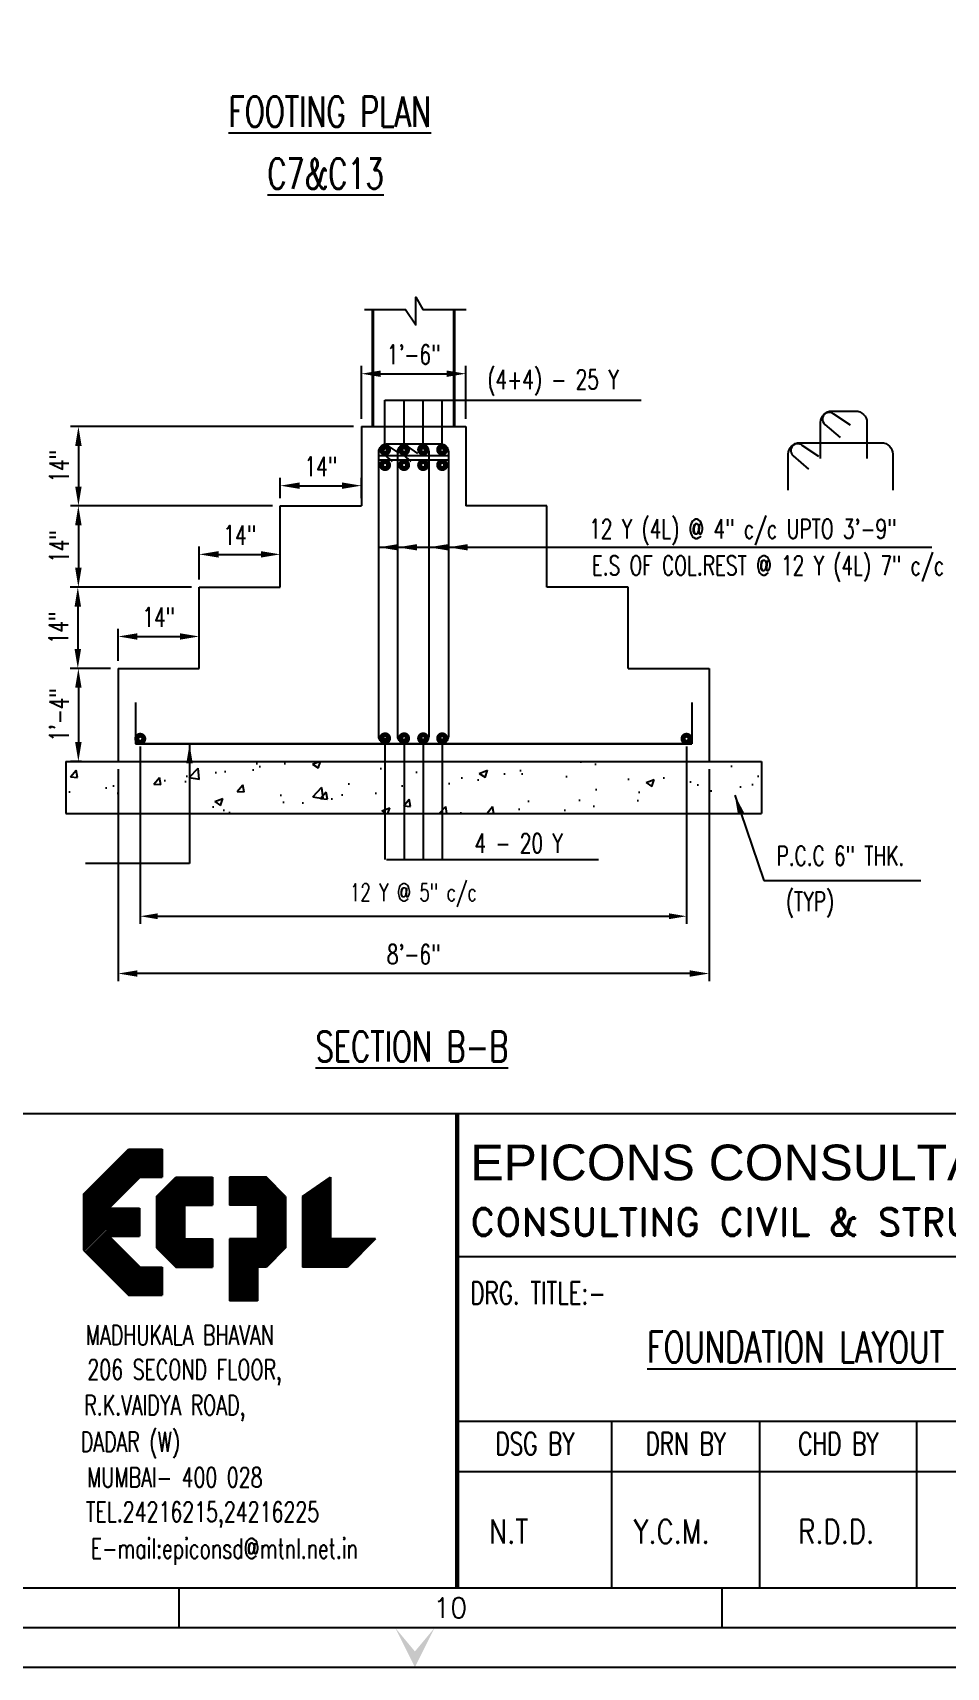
# Model space of a CAD drawing. Header units: inches. Extents: x 61991 to 161106, y 29687 to 64402.
# Drawn here: x 83510 to 83982, y 37527 to 38372 of the extents above; entities that cross this region are included whole.
import ezdxf
from ezdxf.enums import TextEntityAlignment as Align

# ---------------------------------------------------------------- set-up
doc = ezdxf.new("R2010")
doc.units = ezdxf.units.IN
doc.header["$MEASUREMENT"] = 0
doc.header["$PDMODE"] = 2
for name, color, linetype in [('5CONCYAN', 4, 'Continuous'), ('DIM1', 5, 'Continuous'), ('FOOTING', 4, 'Continuous'), ('P.C.C', 8, 'Continuous'), ('PNA', 8, 'Continuous'), ('S-BASEMENT SECTION', 4, 'Continuous'), ('ST', 6, 'Continuous'), ('STIRRUP', 2, 'Continuous'), ('text', 4, 'Continuous'), ('TEXT (SHEET)', 4, 'Continuous'), ('TITAL', 1, 'Continuous'), ('txt', 4, 'Continuous')]:
    doc.layers.add(name, color=color, linetype=linetype)
doc.layers.add('CLO.', color=1, linetype='Continuous', lineweight=40)
doc.styles.add('ROMAND', font='ROMAND.shx', dxfattribs={"width": 0.8, "height": 225})
doc.styles.add('ROMANS', font='R.SHX', dxfattribs={"width": 0.7})
doc.styles.add('ROMANT', font='ARIAL.TTF')
doc.dimstyles.new('3 INCH', dxfattribs={"dimscale": 0, "dimtxt": 10, "dimasz": 10, "dimexe": 4, "dimexo": 4, "dimgap": 4, "dimtad": 1, "dimdec": 0, "dimlfac": 0.33, "dimzin": 0, "dimdsep": 46, "dimlunit": 4, "dimtxsty": 'ROMANS', "dimcen": 0, "dimclrd": 5, "dimclre": 5, "dimclrt": 4, "dimadec": 0, "dimazin": 0, "dimtfac": 1, "dimtdec": 0, "dimtix": 1, "dimtmove": 2, "dimatfit": 3, "dimfxl": 0, "dimfrac": 1, "dimtzin": 0, "dimarcsym": 0})
doc.dimstyles.new('DIM48(2)', dxfattribs={"dimscale": 0, "dimtxt": 9, "dimasz": 9, "dimexe": 4, "dimexo": 4, "dimgap": 4, "dimtad": 1, "dimdec": 0, "dimlfac": 0.5, "dimzin": 1, "dimdsep": 46, "dimlunit": 4, "dimtxsty": 'ROMANS', "dimcen": 0, "dimclrd": 5, "dimclre": 5, "dimclrt": 4, "dimadec": 0, "dimazin": 0, "dimtfac": 1, "dimtdec": 0, "dimtix": 1, "dimtmove": 2, "dimatfit": 3, "dimfxl": 0, "dimfrac": 1, "dimtzin": 0, "dimarcsym": 0})

# ---------------------------------------------------------------- blocks, each defined once
blk = doc.blocks.new('FOLDER')
at = {"layer": 'PNA'}
for points in [[(-1250, 2500), (0, 0), (0, 1000)], [(1250, 2500), (0, 0), (0, 1000)]]:
    blk.add_solid(points, dxfattribs=at)
blk = doc.blocks.new('*X3')
at = {"color": 0}
for p, q in [((97993, 4849), (98484, 5340)), ((97993, 4867), (98466, 5340)), ((97993, 4885), (98448, 5340)), ((97993, 4902), (98431, 5340)), ((97993, 4920), (98413, 5340)), ((97993, 4938), (98395, 5340)), ((97993, 4955), (98378, 5340)), ((97993, 4973), (98360, 5340)), ((97993, 4991), (98342, 5340)), ((97993, 5008), (98325, 5340)), ((97993, 5026), (98307, 5340)), ((97993, 5044), (98289, 5340)), ((97993, 5061), (98272, 5340)), ((97993, 5079), (98254, 5340)), ((97993, 5097), (98236, 5340)), ((97993, 5114), (98219, 5340)), ((97993, 5132), (98201, 5340)), ((97993, 5150), (98183, 5340)), ((97993, 5167), (98166, 5340)), ((98251, 5090), (98493, 5332)), ((98269, 5090), (98493, 5314)), ((98287, 5090), (98493, 5296)), ((98305, 5090), (98493, 5279)), ((98322, 5090), (98493, 5261)), ((98340, 5090), (98493, 5243)), ((98643, 5093), (98890, 5340)), ((98643, 5110), (98873, 5340)), ((98643, 5128), (98855, 5340)), ((98643, 5146), (98837, 5340)), ((98643, 5163), (98820, 5340)), ((98643, 5181), (98802, 5340)), ((98643, 5199), (98784, 5340)), ((98643, 5216), (98767, 5340)), ((98643, 5234), (98749, 5340)), ((98643, 5252), (98731, 5340)), ((98643, 5269), (98714, 5340)), ((98643, 5287), (98696, 5340)), ((98643, 5305), (98678, 5340)), ((98643, 5322), (98661, 5340)), ((98658, 5090), (98908, 5340)), ((98676, 5090), (98926, 5340)), ((98693, 5090), (98943, 5340)), ((98711, 5090), (98961, 5340)), ((98729, 5090), (98976, 5337)), ((98746, 5090), (98984, 5328)), ((98764, 5090), (98993, 5319)), ((98782, 5090), (99002, 5310)), ((98799, 5090), (99011, 5302)), ((98817, 5090), (99020, 5293)), ((98835, 5090), (99029, 5284)), ((98853, 5090), (99037, 5275)), ((98870, 5090), (99046, 5266)), ((98888, 5090), (99055, 5257)), ((98893, 5077), (99064, 5249)), ((98893, 5060), (99073, 5240)), ((99293, 5089), (99543, 5339)), ((99293, 5071), (99543, 5321)), ((99293, 5106), (99492, 5306)), ((99293, 5053), (99543, 5303)), ((99293, 5036), (99543, 5286)), ((99293, 5124), (99437, 5268)), ((99293, 5018), (99543, 5268)), ((99293, 5000), (99543, 5250)), ((98358, 5090), (98493, 5225)), ((98375, 5090), (98493, 5208)), ((98393, 5090), (98493, 5190)), ((98411, 5090), (98493, 5172)), ((98428, 5090), (98493, 5155)), ((98446, 5090), (98493, 5137)), ((98464, 5090), (98493, 5119)), ((98481, 5090), (98493, 5102)), ((98893, 5042), (99082, 5231)), ((98893, 5024), (99090, 5222)), ((98893, 5007), (99099, 5213)), ((98893, 4989), (99108, 5204)), ((98893, 4971), (99117, 5196)), ((98893, 4954), (99126, 5187)), ((98893, 4936), (99135, 5178)), ((98893, 4918), (99143, 5168)), ((98893, 4901), (99143, 5151)), ((98893, 4883), (99143, 5133)), ((98893, 4865), (99143, 5115)), ((98893, 4848), (99143, 5098)), ((99293, 4982), (99543, 5232)), ((99293, 5142), (99381, 5230)), ((99293, 4965), (99543, 5215)), ((99293, 4947), (99543, 5197)), ((99293, 5159), (99326, 5192)), ((99293, 4929), (99543, 5179)), ((99293, 4912), (99543, 5162)), ((99293, 4894), (99543, 5144)), ((99293, 4876), (99543, 5126)), ((99293, 4859), (99543, 5109)), ((97993, 4832), (98243, 5082)), ((97993, 4814), (98243, 5064)), ((97993, 4796), (98243, 5046)), ((97993, 4779), (98243, 5029)), ((97993, 4761), (98243, 5011)), ((97993, 4743), (98243, 4993)), ((97993, 4725), (98243, 4975)), ((97994, 4709), (98243, 4958)), ((98643, 4527), (99143, 5027)), ((98643, 4509), (99143, 5009)), ((98643, 4492), (99143, 4992)), ((98643, 4474), (99143, 4974)), ((98643, 4456), (99143, 4956)), ((98893, 4830), (99143, 5080)), ((98893, 4812), (99143, 5062)), ((98893, 4795), (99143, 5045)), ((99293, 4841), (99543, 5091)), ((99293, 4823), (99543, 5073)), ((99293, 4806), (99543, 5056)), ((99293, 4788), (99543, 5038)), ((99293, 4770), (99543, 5020)), ((99293, 4753), (99543, 5003)), ((99293, 4735), (99543, 4985)), ((99293, 4717), (99543, 4967)), ((99293, 4700), (99543, 4950)), ((98003, 4700), (98243, 4940)), ((98012, 4692), (98243, 4922)), ((98021, 4683), (98243, 4905)), ((98030, 4674), (98243, 4887)), ((98038, 4665), (98243, 4869)), ((98047, 4656), (98243, 4852)), ((98056, 4647), (98243, 4834)), ((98065, 4639), (98243, 4816)), ((98643, 4439), (99143, 4939)), ((98643, 4421), (99143, 4921)), ((98643, 4403), (99143, 4903)), ((98643, 4386), (99143, 4886)), ((98643, 4368), (99143, 4868)), ((98643, 4350), (99143, 4850)), ((98643, 4332), (99143, 4832)), ((98643, 4315), (99143, 4815)), ((99293, 4682), (99543, 4932)), ((99293, 4664), (99543, 4914)), ((99293, 4647), (99543, 4897)), ((99293, 4629), (99543, 4879)), ((99293, 4611), (99543, 4861)), ((99293, 4594), (99543, 4844)), ((99293, 4576), (99543, 4826)), ((99293, 4558), (99543, 4808)), ((98074, 4630), (98243, 4799)), ((98083, 4621), (98252, 4790)), ((98092, 4612), (98270, 4790)), ((98100, 4603), (98287, 4790)), ((98109, 4594), (98305, 4790)), ((98118, 4585), (98323, 4790)), ((98127, 4577), (98340, 4790)), ((98136, 4568), (98358, 4790)), ((98145, 4559), (98376, 4790)), ((98153, 4550), (98393, 4790)), ((98162, 4541), (98411, 4790)), ((98179, 4540), (98429, 4790)), ((98196, 4540), (98446, 4790)), ((98214, 4540), (98464, 4790)), ((98232, 4540), (98482, 4790)), ((98249, 4540), (98493, 4784)), ((98267, 4540), (98493, 4766)), ((98285, 4540), (98493, 4748)), ((98303, 4540), (98493, 4730)), ((98320, 4540), (98493, 4713)), ((98338, 4540), (98493, 4695)), ((98356, 4540), (98493, 4677)), ((98373, 4540), (98493, 4660)), ((98643, 4297), (99143, 4797)), ((98643, 4545), (98888, 4790)), ((98643, 4562), (98871, 4790)), ((98643, 4580), (98853, 4790)), ((98643, 4598), (98835, 4790)), ((98643, 4615), (98818, 4790)), ((98643, 4633), (98800, 4790)), ((98643, 4651), (98782, 4790)), ((98643, 4668), (98765, 4790)), ((98643, 4686), (98747, 4790)), ((98643, 4704), (98729, 4790)), ((98643, 4721), (98712, 4790)), ((98643, 4739), (98694, 4790)), ((98643, 4757), (98676, 4790)), ((98643, 4774), (98659, 4790)), ((98904, 4540), (99143, 4779)), ((98921, 4540), (99143, 4762)), ((98939, 4540), (99143, 4744)), ((98957, 4540), (99143, 4726)), ((99292, 4540), (99542, 4790)), ((99310, 4540), (99560, 4790)), ((99328, 4540), (99578, 4790)), ((99345, 4540), (99595, 4790)), ((99363, 4540), (99613, 4790)), ((99381, 4540), (99631, 4790)), ((99399, 4540), (99649, 4790)), ((99416, 4540), (99666, 4790)), ((99434, 4540), (99684, 4790)), ((99452, 4540), (99702, 4790)), ((99469, 4540), (99719, 4790)), ((99487, 4540), (99737, 4790)), ((99505, 4540), (99755, 4790)), ((99522, 4540), (99772, 4790)), ((99540, 4540), (99790, 4790)), ((99558, 4540), (99808, 4790)), ((99575, 4540), (99825, 4790)), ((99593, 4540), (99843, 4790)), ((99611, 4540), (99861, 4790)), ((99628, 4540), (99878, 4790)), ((99646, 4540), (99896, 4790)), ((99664, 4540), (99914, 4790)), ((99681, 4540), (99931, 4790)), ((98391, 4540), (98493, 4642)), ((98409, 4540), (98493, 4624)), ((98426, 4540), (98493, 4607)), ((98444, 4540), (98493, 4589)), ((98462, 4540), (98493, 4571)), ((98479, 4540), (98493, 4554)), ((98643, 4279), (98893, 4529)), ((98643, 4262), (98893, 4512)), ((98643, 4244), (98893, 4494)), ((98657, 4240), (98893, 4476)), ((98674, 4240), (98893, 4459)), ((98692, 4240), (98893, 4441)), ((98710, 4240), (98893, 4423)), ((98727, 4240), (98893, 4406)), ((98745, 4240), (98893, 4388)), ((98763, 4240), (98893, 4370)), ((98780, 4240), (98893, 4353)), ((98798, 4240), (98893, 4335)), ((98816, 4240), (98893, 4317)), ((98833, 4240), (98893, 4300)), ((98851, 4240), (98893, 4282)), ((98869, 4240), (98893, 4264)), ((98886, 4240), (98893, 4247))]:
    blk.add_line(p, q, dxfattribs=at)
blk = doc.blocks.new('*X2')
at = {"color": 0}
for p, q in [((97343, 4906), (98027, 5590)), ((97343, 4924), (98009, 5590)), ((97343, 4942), (97991, 5590)), ((97343, 4959), (97974, 5590)), ((97343, 4977), (97956, 5590)), ((97343, 4995), (97938, 5590)), ((97343, 5012), (97921, 5590)), ((97343, 5030), (97903, 5590)), ((97343, 5048), (97885, 5590)), ((97343, 5065), (97868, 5590)), ((97343, 5083), (97850, 5590)), ((97343, 5101), (97832, 5590)), ((97343, 5118), (97815, 5590)), ((97343, 5136), (97797, 5590)), ((97343, 5154), (97779, 5590)), ((97343, 5171), (97762, 5590)), ((97343, 5189), (97744, 5590)), ((97343, 4889), (98043, 5589)), ((97343, 4871), (98043, 5571)), ((97343, 4853), (98043, 5553)), ((97847, 5340), (98043, 5536)), ((97865, 5340), (98043, 5518)), ((97883, 5340), (98043, 5500)), ((97900, 5340), (98043, 5483)), ((97918, 5340), (98043, 5465)), ((97936, 5340), (98043, 5447)), ((97953, 5340), (98043, 5430)), ((97971, 5340), (98043, 5412)), ((97989, 5340), (98043, 5394)), ((98007, 5340), (98043, 5377)), ((98024, 5340), (98043, 5359)), ((98042, 5340), (98043, 5341)), ((97343, 4694), (97714, 5065)), ((97343, 4712), (97696, 5065)), ((97343, 4730), (97678, 5065)), ((97343, 4747), (97661, 5065)), ((97343, 4765), (97643, 5065)), ((97343, 4783), (97625, 5065)), ((97343, 4800), (97608, 5065)), ((97343, 4818), (97590, 5065)), ((97343, 4836), (97572, 5065)), ((97350, 4683), (97732, 5065)), ((97359, 4674), (97749, 5065)), ((97367, 4666), (97767, 5065)), ((97376, 4657), (97785, 5065)), ((97385, 4648), (97802, 5065)), ((97394, 4639), (97820, 5065)), ((97588, 4815), (97838, 5065)), ((97605, 4815), (97843, 5053)), ((97623, 4815), (97843, 5035)), ((97641, 4815), (97843, 5017)), ((97658, 4815), (97843, 5000)), ((97676, 4815), (97843, 4982)), ((97694, 4815), (97843, 4964)), ((97403, 4630), (97579, 4807)), ((97711, 4815), (97843, 4947)), ((97729, 4815), (97843, 4929)), ((97747, 4815), (97843, 4911)), ((97764, 4815), (97843, 4894)), ((97782, 4815), (97843, 4876)), ((97800, 4815), (97843, 4858)), ((97817, 4815), (97843, 4841)), ((97835, 4815), (97843, 4823)), ((97412, 4621), (97588, 4798)), ((97420, 4613), (97597, 4789)), ((97429, 4604), (97606, 4781)), ((97438, 4595), (97615, 4772)), ((97447, 4586), (97624, 4763)), ((97456, 4577), (97633, 4754)), ((97465, 4568), (97641, 4745)), ((97473, 4560), (97650, 4736)), ((97482, 4551), (97659, 4728)), ((97491, 4542), (97668, 4719)), ((97500, 4533), (97677, 4710)), ((97509, 4524), (97686, 4701)), ((97518, 4515), (97694, 4692)), ((97526, 4507), (97703, 4683)), ((97535, 4498), (97712, 4674)), ((97544, 4489), (97721, 4666)), ((97553, 4480), (97730, 4657)), ((97562, 4471), (97739, 4648)), ((97571, 4462), (97747, 4639)), ((97579, 4454), (97756, 4630)), ((97588, 4445), (97765, 4621)), ((97597, 4436), (97774, 4613)), ((97606, 4427), (97783, 4604)), ((97615, 4418), (97792, 4595)), ((97624, 4409), (97800, 4586)), ((97633, 4400), (97809, 4577)), ((97641, 4392), (97818, 4568)), ((97650, 4383), (97827, 4560)), ((97659, 4374), (97836, 4551)), ((97668, 4365), (97845, 4542)), ((97677, 4356), (97861, 4540)), ((97686, 4347), (97878, 4540)), ((97694, 4339), (97896, 4540)), ((97703, 4330), (97914, 4540)), ((97712, 4321), (97931, 4540)), ((97721, 4312), (97949, 4540)), ((97730, 4303), (97967, 4540)), ((97739, 4294), (97984, 4540)), ((97752, 4290), (98002, 4540)), ((97770, 4290), (98020, 4540)), ((97787, 4290), (98037, 4540)), ((97805, 4290), (98043, 4528)), ((97823, 4290), (98043, 4510)), ((97840, 4290), (98043, 4493)), ((97858, 4290), (98043, 4475)), ((97876, 4290), (98043, 4457)), ((97893, 4290), (98043, 4440)), ((97911, 4290), (98043, 4422)), ((97929, 4290), (98043, 4404)), ((97946, 4290), (98043, 4387)), ((97964, 4290), (98043, 4369)), ((97982, 4290), (98043, 4351)), ((97999, 4290), (98043, 4334)), ((98017, 4290), (98043, 4316)), ((98035, 4290), (98043, 4298))]:
    blk.add_line(p, q, dxfattribs=at)
blk = doc.blocks.new('A$C7F8D7C2E')
at = {"layer": '5CONCYAN'}
for p, q in [((0, 13.45), (5.66, 19.11)), ((5.66, 19.11), (9.91, 19.11)), ((9.91, 19.11), (9.91, 15.57)), ((3.24, 11.68), (7.13, 15.57)), ((7.13, 15.57), (9.91, 15.57)), ((9.2, 13.16), (11.62, 15.57)), ((11.62, 15.57), (16.28, 15.57)), ((16.28, 15.57), (16.28, 12.03)), ((23.07, 15.57), (18.41, 15.57)), ((18.41, 15.57), (18.41, 12.03)), ((25.48, 13.16), (23.07, 15.57)), ((27.61, 13.16), (31.15, 15.57)), ((31.15, 15.57), (31.15, 7.79)), ((0, 13.45), (0, 6.37)), ((9.2, 13.16), (9.2, 6.66)), ((25.48, 13.16), (25.48, 6.66)), ((27.61, 13.16), (27.61, 4.25)), ((3.24, 11.68), (7.08, 11.68)), ((7.08, 11.68), (7.08, 8.14)), ((12.74, 12.03), (16.28, 12.03)), ((12.74, 12.03), (12.74, 7.79)), ((21.95, 12.03), (18.41, 12.03)), ((21.95, 12.03), (21.95, 7.79)), ((0, 6.37), (5.66, 0.71)), ((3.24, 8.14), (7.08, 8.14)), ((3.24, 8.14), (7.13, 4.25)), ((9.2, 6.66), (11.62, 4.25)), ((12.74, 7.79), (16.28, 7.79)), ((16.28, 7.79), (16.28, 4.25)), ((21.95, 7.79), (18.41, 7.79)), ((18.41, 7.79), (18.41, 0)), ((25.48, 6.66), (23.07, 4.25)), ((36.81, 7.79), (31.15, 7.79)), ((36.81, 7.79), (33.27, 4.25)), ((7.13, 4.25), (9.91, 4.25)), ((9.91, 4.25), (9.91, 0.71)), ((11.62, 4.25), (16.28, 4.25)), ((21.95, 4.25), (21.95, 0)), ((23.07, 4.25), (21.95, 4.25)), ((33.27, 4.25), (27.61, 4.25)), ((5.66, 0.71), (9.91, 0.71)), ((21.95, 0), (18.41, 0))]:
    blk.add_line(p, q, dxfattribs=at)
at = {"layer": 'text', "xscale": 0.01415824915824916, "yscale": 0.01415824915824916, "zscale": 0.01415824915824916}
for name in ['*X2', '*X3']:
    blk.add_blockref(name, (-1378.2, -60.03), dxfattribs=at)
blk = doc.blocks.new('PRA_A1')
at = {"color": 1}
for p, q in [((831, 69.75), (20, 69.75)), ((660.97, 51.75), (831, 51.75)), ((660.97, 31), (831, 31)), ((660.97, 24.67), (738.54, 24.67))]:
    blk.add_line(p, q, dxfattribs=at)
at = {"color": 5, "linetype": 'ByBlock', "lineweight": -2}
for p, q in [((680.31, 10), (680.31, 31)), ((698.98, 10), (698.98, 31)), ((718.76, 10), (718.76, 31))]:
    blk.add_line(p, q, dxfattribs=at)
at = {"flags": 128}
blk.add_lwpolyline([(0, 0), (841, 0), (841, 594), (0, 594)], close=True, dxfattribs=at)
at = {"color": 1, "const_width": 0.566}
blk.add_lwpolyline([(660.83, 10), (660.83, 69.75)], dxfattribs=at)
at = {"layer": 'PNA'}
for p, q in [((625.75, 10), (625.75, 5)), ((694.17, 10), (694.17, 5))]:
    blk.add_line(p, q, dxfattribs=at)
at = {"layer": 'PNA', "color": 1}
for points in [[(10, 5), (836, 5), (836, 589), (10, 589)], [(20, 10), (831, 10), (831, 584), (20, 584)]]:
    blk.add_lwpolyline(points, close=True, dxfattribs=at)
blk.add_blockref('A$C7F8D7C2E', (613.73, 46.19))
at = {"layer": 'PNA', "xscale": 0.002, "yscale": 0.002, "zscale": 0.002}
blk.add_blockref('FOLDER', (655.5, 0), dxfattribs=at)
at = {"layer": 'PNA', "color": 1, "style": 'ROMANT'}
blk.add_text('EPICONS CONSULTANTS PVT. LTD.', height=4.5, dxfattribs=at).set_placement((662.49, 63.62), align=Align.MIDDLE_LEFT)
at = {"layer": 'PNA', "style": 'ROMANS'}
blk.add_text('10', height=2.5, dxfattribs=at).set_placement((659.95, 7.5), align=Align.MIDDLE)
at = {"layer": 'text', "color": 4, "style": 'ROMAND'}
blk.add_text('CONSULTING CIVIL & STRUCTURAL ENGINEERS', height=3.5, dxfattribs=at).set_placement((662.49, 56.12), align=Align.MIDDLE_LEFT)
at = {"layer": 'text', "color": 4, "style": 'ROMANS', "width": 0.7}
blk.add_text('DRG. TITLE:-', height=2.8316, dxfattribs=at).set_placement((662.49, 47.16), align=Align.MIDDLE_LEFT)
for s, p in [('MADHUKALA BHAVAN', (625.86, 41.87)), ('206 SECOND FLOOR,', (626.48, 37.15)), ('R.K.VAIDYA ROAD,', (623.98, 32.66)), ('DADAR (W)', (619.65, 28.24)), ('MUMBAI- 400 028', (625.23, 23.94)), ('TEL.24216215,24216225', (628.73, 19.22)), ('E-mail:epiconsd@mtnl.net.in ', (632.07, 14.62))]:
    blk.add_text(s, height=2.5, dxfattribs=at).set_placement(p, align=Align.MIDDLE)
for s, p in [('DSG BY', (670.64, 28.19)), ('DRN BY', (689.64, 28.19)), ('CHD BY', (708.87, 28.19))]:
    blk.add_text(s, height=2.832, dxfattribs=at).set_placement(p, align=Align.MIDDLE_CENTER)
blk = doc.blocks.new('*D380')
at = {"layer": 'Defpoints', "color": 0}
for p in [(83565.78, 38007.16), (83848.04, 38007.16), (83848.04, 37915.46)]:
    blk.add_point(p, dxfattribs=at)
at = {"layer": 'DIM1', "color": 5, "lineweight": -2}
for p, q in [((83565.78, 38003.16), (83565.78, 37911.46)), ((83848.04, 38003.16), (83848.04, 37911.46)), ((83574.78, 37915.46), (83839.04, 37915.46))]:
    blk.add_line(p, q, dxfattribs=at)
at = {"layer": 'DIM1', "color": 5}
for points in [[(83574.78, 37916.96), (83574.78, 37913.96), (83565.78, 37915.46)], [(83839.04, 37916.96), (83839.04, 37913.96), (83848.04, 37915.46)]]:
    blk.add_solid(points, dxfattribs=at)
at = {"layer": 'DIM1', "color": 4, "insert": (83706.91, 37926.32), "char_height": 9, "attachment_point": 5, "style": 'ROMANS'}
blk.add_mtext('12 Y @ 5" c/c ', dxfattribs=at)
blk = doc.blocks.new('*D381')
at = {"layer": 'Defpoints', "color": 0}
for p in [(83554.33, 38043.49), (83533.8, 37995.47), (83539.49, 37995.47)]:
    blk.add_point(p, dxfattribs=at)
at = {"layer": 'DIM1', "color": 5, "lineweight": -2}
for p, q in [((83550.33, 38043.49), (83529.8, 38043.49)), ((83533.8, 38033.49), (83533.8, 38005.47)), ((83535.49, 37995.47), (83529.8, 37995.47))]:
    blk.add_line(p, q, dxfattribs=at)
at = {"layer": 'DIM1', "color": 5}
for points in [[(83532.13, 38033.49), (83535.46, 38033.49), (83533.8, 38043.49)], [(83532.13, 38005.47), (83535.46, 38005.47), (83533.8, 37995.47)]]:
    blk.add_solid(points, dxfattribs=at)
at = {"layer": 'DIM1', "color": 4, "insert": (83523.84, 38019.48), "char_height": 10, "attachment_point": 5, "rotation": 90, "style": 'ROMANS'}
blk.add_mtext('1\'-4"', dxfattribs=at)
blk = doc.blocks.new('*D466')
at = {"layer": 'Defpoints', "color": 0}
for p in [(83554.33, 37995.47), (83859.73, 37995.47), (83554.33, 37885.87)]:
    blk.add_point(p, dxfattribs=at)
at = {"layer": 'DIM1', "color": 5, "lineweight": -2}
for p, q in [((83554.33, 37991.47), (83554.33, 37881.87)), ((83859.73, 37991.47), (83859.73, 37881.87)), ((83849.73, 37885.87), (83564.33, 37885.87))]:
    blk.add_line(p, q, dxfattribs=at)
at = {"layer": 'DIM1', "color": 5}
for points in [[(83564.33, 37887.53), (83564.33, 37884.2), (83554.33, 37885.87)], [(83849.73, 37887.53), (83849.73, 37884.2), (83859.73, 37885.87)]]:
    blk.add_solid(points, dxfattribs=at)
at = {"layer": 'DIM1', "color": 4, "insert": (83707.03, 37895.82), "char_height": 10, "attachment_point": 5, "style": 'ROMANS'}
blk.add_mtext('8\'-6"', dxfattribs=at)
blk = doc.blocks.new('*D382')
at = {"layer": 'Defpoints', "color": 0}
for p in [(83734.03, 38195.78), (83680.03, 38168.47), (83734.03, 38168.47)]:
    blk.add_point(p, dxfattribs=at)
at = {"layer": 'DIM1', "color": 5, "lineweight": -2}
for p, q in [((83680.03, 38172.47), (83680.03, 38199.78)), ((83690.03, 38195.78), (83724.03, 38195.78)), ((83734.03, 38172.47), (83734.03, 38199.78))]:
    blk.add_line(p, q, dxfattribs=at)
at = {"layer": 'DIM1', "color": 5}
for points in [[(83690.03, 38197.44), (83690.03, 38194.11), (83680.03, 38195.78)], [(83724.03, 38197.44), (83724.03, 38194.11), (83734.03, 38195.78)]]:
    blk.add_solid(points, dxfattribs=at)
at = {"layer": 'DIM1', "color": 4, "insert": (83707.03, 38205.73), "char_height": 10, "attachment_point": 5, "style": 'ROMANS'}
blk.add_mtext('1\'-6"', dxfattribs=at)
blk = doc.blocks.new('*D383')
at = {"layer": 'Defpoints', "color": 0, "linetype": 'ByBlock', "ltscale": 20}
for p in [(83596.23, 38060.01), (83596.23, 38050.7), (83554.33, 38043.49)]:
    blk.add_point(p, dxfattribs=at)
at = {"layer": 'DIM1', "color": 5, "lineweight": -2, "ltscale": 20}
for p, q in [((83554.33, 38047.49), (83554.33, 38064.01)), ((83564.33, 38060.01), (83586.23, 38060.01)), ((83596.23, 38054.7), (83596.23, 38064.01))]:
    blk.add_line(p, q, dxfattribs=at)
at = {"layer": 'DIM1', "color": 5, "linetype": 'ByBlock', "ltscale": 20}
for points in [[(83564.33, 38061.67), (83564.33, 38058.34), (83554.33, 38060.01)], [(83586.23, 38061.67), (83586.23, 38058.34), (83596.23, 38060.01)]]:
    blk.add_solid(points, dxfattribs=at)
at = {"layer": 'DIM1', "color": 4, "linetype": 'ByBlock', "lineweight": -2, "ltscale": 20, "insert": (83575.28, 38069.96), "char_height": 10, "attachment_point": 5, "style": 'ROMANS'}
blk.add_mtext('14"', dxfattribs=at)
blk = doc.blocks.new('*D384')
at = {"layer": 'Defpoints', "color": 0, "linetype": 'ByBlock', "ltscale": 20}
for p in [(83638.13, 38102.44), (83638.13, 38093.3), (83596.23, 38085.49)]:
    blk.add_point(p, dxfattribs=at)
at = {"layer": 'DIM1', "color": 5, "lineweight": -2, "ltscale": 20}
for p, q in [((83596.23, 38089.49), (83596.23, 38106.44)), ((83606.23, 38102.44), (83628.13, 38102.44)), ((83638.13, 38097.3), (83638.13, 38106.44))]:
    blk.add_line(p, q, dxfattribs=at)
at = {"layer": 'DIM1', "color": 5, "linetype": 'ByBlock', "ltscale": 20}
for points in [[(83606.23, 38104.11), (83606.23, 38100.77), (83596.23, 38102.44)], [(83628.13, 38104.11), (83628.13, 38100.77), (83638.13, 38102.44)]]:
    blk.add_solid(points, dxfattribs=at)
at = {"layer": 'DIM1', "color": 4, "linetype": 'ByBlock', "lineweight": -2, "ltscale": 20, "insert": (83617.18, 38112.39), "char_height": 10, "attachment_point": 5, "style": 'ROMANS'}
blk.add_mtext('14"', dxfattribs=at)
blk = doc.blocks.new('*D385')
at = {"layer": 'Defpoints', "color": 0, "linetype": 'ByBlock', "ltscale": 20}
for p in [(83680.03, 38137.93), (83638.13, 38127.49), (83680.03, 38127.49)]:
    blk.add_point(p, dxfattribs=at)
at = {"layer": 'DIM1', "color": 5, "lineweight": -2, "ltscale": 20}
for p, q in [((83638.13, 38131.49), (83638.13, 38141.93)), ((83680.03, 38131.49), (83680.03, 38141.93)), ((83648.13, 38137.93), (83670.03, 38137.93))]:
    blk.add_line(p, q, dxfattribs=at)
at = {"layer": 'DIM1', "color": 5, "linetype": 'ByBlock', "ltscale": 20}
for points in [[(83648.13, 38139.6), (83648.13, 38136.27), (83638.13, 38137.93)], [(83670.03, 38139.6), (83670.03, 38136.27), (83680.03, 38137.93)]]:
    blk.add_solid(points, dxfattribs=at)
at = {"layer": 'DIM1', "color": 4, "linetype": 'ByBlock', "lineweight": -2, "ltscale": 20, "insert": (83659.08, 38147.88), "char_height": 10, "attachment_point": 5, "style": 'ROMANS'}
blk.add_mtext('14"', dxfattribs=at)
blk = doc.blocks.new('*D407')
at = {"layer": 'Defpoints', "color": 0, "linetype": 'ByBlock', "ltscale": 20}
for p in [(83596.23, 38085.49), (83533.5, 38043.49), (83554.33, 38043.49)]:
    blk.add_point(p, dxfattribs=at)
at = {"layer": 'DIM1', "color": 5, "lineweight": -2, "ltscale": 20}
for p, q in [((83592.23, 38085.49), (83529.5, 38085.49)), ((83533.5, 38075.49), (83533.5, 38053.49)), ((83550.33, 38043.49), (83529.5, 38043.49))]:
    blk.add_line(p, q, dxfattribs=at)
at = {"layer": 'DIM1', "color": 5, "linetype": 'ByBlock', "ltscale": 20}
for points in [[(83531.83, 38075.49), (83535.17, 38075.49), (83533.5, 38085.49)], [(83531.83, 38053.49), (83535.17, 38053.49), (83533.5, 38043.49)]]:
    blk.add_solid(points, dxfattribs=at)
at = {"layer": 'DIM1', "color": 4, "linetype": 'ByBlock', "lineweight": -2, "ltscale": 20, "insert": (83523.55, 38064.49), "char_height": 10, "attachment_point": 5, "rotation": 90, "style": 'ROMANS'}
blk.add_mtext('14"', dxfattribs=at)
blk = doc.blocks.new('*D408')
at = {"layer": 'Defpoints', "color": 0, "linetype": 'ByBlock', "ltscale": 20}
for p in [(83638.13, 38127.49), (83533.8, 38085.49), (83596.23, 38085.49)]:
    blk.add_point(p, dxfattribs=at)
at = {"layer": 'DIM1', "color": 5, "lineweight": -2, "ltscale": 20}
for p, q in [((83634.13, 38127.49), (83529.8, 38127.49)), ((83533.8, 38117.49), (83533.8, 38095.49)), ((83592.23, 38085.49), (83529.8, 38085.49))]:
    blk.add_line(p, q, dxfattribs=at)
at = {"layer": 'DIM1', "color": 5, "linetype": 'ByBlock', "ltscale": 20}
for points in [[(83532.14, 38117.49), (83535.47, 38117.49), (83533.8, 38127.49)], [(83532.14, 38095.49), (83535.47, 38095.49), (83533.8, 38085.49)]]:
    blk.add_solid(points, dxfattribs=at)
at = {"layer": 'DIM1', "color": 4, "linetype": 'ByBlock', "lineweight": -2, "ltscale": 20, "insert": (83523.85, 38106.49), "char_height": 10, "attachment_point": 5, "rotation": 90, "style": 'ROMANS'}
blk.add_mtext('14"', dxfattribs=at)
blk = doc.blocks.new('*D409')
at = {"layer": 'Defpoints', "color": 0, "linetype": 'ByBlock', "ltscale": 20}
for p in [(83680.03, 38168.47), (83533.82, 38127.49), (83638.13, 38127.49)]:
    blk.add_point(p, dxfattribs=at)
at = {"layer": 'DIM1', "color": 5, "lineweight": -2, "ltscale": 20}
for p, q in [((83676.03, 38168.47), (83529.82, 38168.47)), ((83533.82, 38158.47), (83533.82, 38137.49)), ((83634.13, 38127.49), (83529.82, 38127.49))]:
    blk.add_line(p, q, dxfattribs=at)
at = {"layer": 'DIM1', "color": 5, "linetype": 'ByBlock', "ltscale": 20}
for points in [[(83532.16, 38158.47), (83535.49, 38158.47), (83533.82, 38168.47)], [(83532.16, 38137.49), (83535.49, 38137.49), (83533.82, 38127.49)]]:
    blk.add_solid(points, dxfattribs=at)
at = {"layer": 'DIM1', "color": 4, "linetype": 'ByBlock', "lineweight": -2, "ltscale": 20, "insert": (83523.87, 38147.98), "char_height": 10, "attachment_point": 5, "rotation": 90, "style": 'ROMANS'}
blk.add_mtext('14"', dxfattribs=at)

msp = doc.modelspace()

# ---------------------------------------------------------------- hatches: boundary and pattern name
at = {"layer": 'P.C.C'}
h = msp.add_hatch(dxfattribs=at)
h.set_pattern_fill('AR-CONC', color=256, scale=6, style=0)
h.set_pattern_definition([(50, (25299.282, 52051.442), (43.03561, -3.765128), [4.5, -49.5]), (355, (25299.28, 52051.442), (-8.32508, 45.131528), [3.6, -39.6]), (100.4514, (25302.87, 52051.13), (34.710563, 41.366373), [3.82441, -42.068527]), (46.1842, (25299.28, 52063.44), (64.034463, -9.93114), [6.75, -74.25]), (96.6356, (25304.62, 52062.615), (56.07976, 58.44707), [5.73662, -63.10278]), (351.1842, (25299.28, 52063.44), (56.07972, 58.447116), [5.4, -59.4]), (21, (25305.282, 52060.442), (35.814423, -24.157133), [4.5, -49.5]), (326, (25305.28, 52060.442), (14.59892, 43.509003), [3.6, -39.6]), (71.4514, (25308.266, 52058.43), (50.413358, 19.35183), [3.82441, -42.068527]), (37.5, (25299.282, 52051.442), (0.7295913, 19.9736312), [0, -39.12, 0, -40.2, 0, -39.75]), (7.5, (25299.282, 52051.442), (15.784172, 23.664703), [0, -22.92, 0, -38.22, 0, -15.15]), (327.5, (25285.902, 52051.442), (32.029346, -1.3532923), [0, -15, 0, -46.8, 0, -62.1]), (317.5, (25279.902, 52051.442), (34.99117, 6.006299), [0, -19.5, 0, -31.08, 0, -44.1])])
h.paths.add_polyline_path([(83886.72919, 37968.46914), (83886.72919, 37995.46914), (83527.32919, 37995.46914), (83527.32919, 37968.46914)])

# ---------------------------------------------------------------- linework, layer by layer
at = {"layer": 'CLO.'}
for p, q in [((83686.02919, 38229.01224), (83686.02919, 38168.46914)), ((83728.02919, 38229.01224), (83728.02919, 38168.46914))]:
    msp.add_line(p, q, dxfattribs=at)
at = {"layer": 'DIM1'}
for p, q in [((83692.14203, 38182.09589), (83824.58982, 38182.09589)), ((83692.14203, 38156.49397), (83692.14203, 38182.09589)), ((83702.09091, 38156.55416), (83702.09091, 38182.09589)), ((83711.9481, 38156.53841), (83711.92873, 38182.09589)), ((83721.76655, 38156.55416), (83721.76655, 38182.09589)), ((83692.14203, 38007.4443), (83692.14203, 37944.82504)), ((83702.09091, 38007.38411), (83702.09091, 37944.82504)), ((83711.92873, 38007.38411), (83711.92873, 37944.82504)), ((83721.76655, 38007.38411), (83721.76655, 37944.82504)), ((83693.00855, 37944.82504), (83802.59879, 37944.82504))]:
    msp.add_line(p, q, dxfattribs=at)
at = {"layer": 'FOOTING'}
for p, q in [((83680.02919, 38168.46914), (83680.02919, 38127.49164)), ((83680.02919, 38168.46914), (83734.02919, 38168.46914)), ((83734.02919, 38168.46914), (83734.02919, 38127.49164)), ((83638.12919, 38127.49164), (83680.02919, 38127.49164)), ((83775.92919, 38127.49164), (83734.02919, 38127.49164)), ((83596.22919, 38085.49164), (83638.12919, 38085.49164)), ((83817.82919, 38085.49164), (83775.92919, 38085.49164)), ((83554.32919, 38043.49164), (83554.32919, 37995.46914)), ((83554.32919, 38043.49164), (83596.22919, 38043.49164)), ((83817.82919, 38043.49164), (83859.72919, 38043.49164)), ((83859.72919, 38043.49164), (83859.72919, 37995.46914))]:
    msp.add_line(p, q, dxfattribs=at)
at = {"layer": 'FOOTING', "color": 8}
for p, q in [((83527.32919, 37995.46914), (83527.32919, 37968.46914)), ((83527.32919, 37995.46914), (83886.72919, 37995.46914)), ((83886.72919, 37995.46914), (83886.72919, 37968.46914)), ((83527.32919, 37968.46914), (83886.72919, 37968.46914))]:
    msp.add_line(p, q, dxfattribs=at)
at = {"layer": 'FOOTING'}
for points in [[(83638.12919, 38085.49164), (83638.12919, 38127.49164)], [(83775.92919, 38085.49164), (83775.92919, 38127.49164)], [(83596.22919, 38043.49164), (83596.22919, 38085.49164)], [(83817.82919, 38043.49164), (83817.82919, 38085.49164)]]:
    msp.add_lwpolyline(points, dxfattribs=at)
at = {"layer": 'S-BASEMENT SECTION', "color": 8}
msp.add_lwpolyline([(83681.58662, 38229.01224), (83702.74806, 38229.01224), (83708.21338, 38221.03912), (83708.21338, 38235.35682), (83711.80032, 38229.01224), (83734.14843, 38229.01224)], dxfattribs=at)
at = {"layer": 'ST', "color": 6}
for p, q in [((83563.32919, 38025.87135), (83563.32919, 38004.46914)), ((83850.72919, 38025.87135), (83850.72919, 38004.46914)), ((83563.32919, 38004.46914), (83850.72919, 38004.46914)), ((83850.72919, 38004.46914), (83563.32919, 38004.46914))]:
    msp.add_line(p, q, dxfattribs=at)
at = {"layer": 'ST', "color": 6, "const_width": 3.6}
for points in [[(83690.97245, 38156.53841, -1), (83693.57245, 38156.53841, -1)], [(83700.81027, 38156.53841, -1), (83703.41027, 38156.53841, -1)], [(83710.6481, 38156.53841, -1), (83713.2481, 38156.53841, -1)], [(83723.08592, 38156.53841, 1), (83720.48592, 38156.53841, 1)], [(83690.97245, 38148.57397, -1), (83693.57245, 38148.57397, -1)], [(83700.81027, 38148.57397, -1), (83703.41027, 38148.57397, -1)], [(83710.6481, 38148.57397, -1), (83713.2481, 38148.57397, -1)], [(83723.08592, 38148.57397, 1), (83720.48592, 38148.57397, 1)], [(83564.48319, 38007.15878, 1), (83567.08319, 38007.15878, 1)], [(83690.97245, 38007.39986, 1), (83693.57245, 38007.39986, 1)], [(83700.81027, 38007.39986, 1), (83703.41027, 38007.39986, 1)], [(83710.6481, 38007.39986, 1), (83713.2481, 38007.39986, 1)], [(83723.08592, 38007.39986, -1), (83720.48592, 38007.39986, -1)], [(83846.74205, 38007.15878, 1), (83849.34205, 38007.15878, 1)]]:
    msp.add_lwpolyline(points, format="xyb", close=True, dxfattribs=at)
at = {"layer": 'STIRRUP'}
for p, q in [((83689.02919, 38153.56435), (83725.02919, 38153.56435)), ((83689.02919, 38151.2456), (83725.02919, 38151.2456))]:
    msp.add_line(p, q, dxfattribs=at)
at = {"layer": 'STIRRUP', "color": 3}
for points in [[(83917.26375, 38152.03165), (83917.26375, 38170.53382, -0.414213562), (83923.20375, 38176.47382), (83935.34429, 38176.47382, -0.414213562), (83941.28429, 38170.53382), (83941.28429, 38152.03165)], [(83932.69845, 38169.20176), (83924.17646, 38174.96268, 1), (83919.53777, 38169.58485), (83927.43358, 38162.77427)], [(83900.61801, 38135.68036), (83900.61801, 38154.18252, -0.414213562), (83906.55801, 38160.12252), (83948.67801, 38160.12252, -0.414213562), (83954.61801, 38154.18252), (83954.61801, 38135.68036)], [(83916.32425, 38152.97124), (83907.80226, 38158.73216, 1), (83903.16357, 38153.35433), (83911.05938, 38146.54375)]]:
    msp.add_lwpolyline(points, format="xyb", dxfattribs=at)
at = {"layer": 'STIRRUP'}
for points in [[(83692.98919, 38159.46914), (83721.06919, 38159.46914, -0.414213562), (83725.02919, 38155.50914), (83725.02919, 38008.42914, -0.414213562), (83721.06919, 38004.46914), (83692.98919, 38004.46914, -0.414213562), (83689.02919, 38008.42914), (83689.02919, 38155.50914, -0.414213562)], [(83702.82701, 38159.46914), (83710.9207, 38159.46914, -0.414213562), (83714.8807, 38155.50914), (83714.8807, 38008.42914, -0.414213562), (83710.9207, 38004.46914), (83702.82701, 38004.46914, -0.414213562), (83698.86701, 38008.42914), (83698.86701, 38155.50914, -0.414213562)]]:
    msp.add_lwpolyline(points, format="xyb", close=True, dxfattribs=at)
for points in [[(83699.50001, 38154.70161), (83693.81868, 38158.54223, 1), (83690.72622, 38154.95701), (83695.9901, 38150.41662)], [(83709.15681, 38154.6211), (83703.47548, 38158.46171, 1), (83700.38303, 38154.87649), (83705.6469, 38150.3361)]]:
    msp.add_lwpolyline(points, format="xyb", dxfattribs=at)

# ---------------------------------------------------------------- block references
at = {"color": 2, "xscale": 4.099999999860302, "yscale": 4.099999999976717, "zscale": 4.099999999933744}
msp.add_blockref('PRA_A1', (81020.15082, 37527.40546), dxfattribs=at)

# ---------------------------------------------------------------- texts
at = {"layer": 'text', "color": 2, "style": 'ROMANS', "width": 0.8}
for s, p in [('N.T', (83746.09294, 37591.4009)), ('Y.C.M.', (83820.76911, 37591.4009)), ('R.D.D.', (83905.79827, 37591.4009))]:
    msp.add_text(s, height=12.3, dxfattribs=at).set_placement(p)
at = {"layer": 'TEXT (SHEET)', "color": 1, "style": 'ROMANS', "width": 0.7}
msp.add_text('%%UFOUNDATION LAYOUT & R.C.C. DETAILS', height=16, dxfattribs=at).set_placement((83827.68731, 37684.85567))
at = {"layer": 'TITAL', "style": 'ROMANS', "width": 0.7}
for s, height, p in [('%%UFOOTING PLAN', 15.6521739, (83663.67227, 38331.19259)), ('%%UC7&C13', 15.652174, (83661.53513, 38299.16351))]:
    msp.add_text(s, height=height, dxfattribs=at).set_placement(p, align=Align.MIDDLE)
msp.add_text('%%USECTION B-B', height=15.6521739, dxfattribs=at).set_placement((83706.18416, 37848.16071), align=Align.MIDDLE_CENTER)
at = {"layer": 'txt', "style": 'ROMANS', "width": 0.7}
for s, p in [('(4+4) - 25 Y', (83745.16407, 38187.85061)), ('4 - 20 Y', (83738.50096, 37948.20254))]:
    msp.add_text(s, height=10, dxfattribs=at).set_placement(p)
msp.add_text('12 Y (4L) @ 4" c/c UPTO 3\'-9"', height=10, dxfattribs=at).set_placement((83877.13211, 38114.88459), align=Align.MIDDLE)
at = {"layer": 'txt', "color": 4, "style": 'ROMANS', "width": 0.7}
for s, p in [('E.S OF COL.REST @ 12 Y (4L) 7" c/c', (83890.13591, 38096.01076)), ('P.C.C 6" THK.', (83927.55732, 37946.71002)), ('(TYP)', (83911.80363, 37922.42051))]:
    msp.add_text(s, height=10, dxfattribs=at).set_placement(p, align=Align.MIDDLE)

# ---------------------------------------------------------------- dimensions: what is measured, and where the dimension line sits
at = {"layer": 'DIM1'}
dim = msp.add_linear_dim(base=(83734.02919, 38195.77562), p1=(83680.02919, 38168.46914), p2=(83734.02919, 38168.46914), dimstyle='3 INCH', override={"dimscale": 1}, dxfattribs=at)
dim.commit()
dim.dimension.update_dxf_attribs({"geometry": '*D382', "text_midpoint": (83707.02919, 38205.728)})
at = {"layer": 'DIM1', "linetype": 'ByBlock', "lineweight": -2, "ltscale": 20}
for base, p1, p2, picture, middle in [((83533.82254, 38127.49164), (83680.02919, 38168.46914), (83638.12919, 38127.49164), '*D409', (83523.87016, 38147.98039)), ((83533.80302, 38085.49164), (83638.12919, 38127.49164), (83596.22919, 38085.49164), '*D408', (83523.85064, 38106.49164)), ((83533.49968, 38043.49164), (83596.22919, 38085.49164), (83554.32919, 38043.49164), '*D407', (83523.5473, 38064.49164))]:
    dim = msp.add_linear_dim(base=base, p1=p1, p2=p2, angle=90, text='14"', dimstyle='3 INCH', override={"dimscale": 1}, dxfattribs=at)
    dim.commit()
    dim.dimension.update_dxf_attribs({"geometry": picture, "text_midpoint": middle})
for base, p1, p2, picture, middle in [((83680.02919, 38137.93173), (83638.12919, 38127.49164), (83680.02919, 38127.49164), '*D385', (83659.07919, 38147.88411)), ((83638.12919, 38102.44017), (83596.22919, 38085.49164), (83638.12919, 38093.29746), '*D384', (83617.17919, 38112.39255)), ((83596.22919, 38060.00718), (83554.32919, 38043.49164), (83596.22919, 38050.70179), '*D383', (83575.27919, 38069.95956))]:
    dim = msp.add_linear_dim(base=base, p1=p1, p2=p2, text='14"', dimstyle='3 INCH', override={"dimscale": 1}, dxfattribs=at)
    dim.commit()
    dim.dimension.update_dxf_attribs({"geometry": picture, "text_midpoint": middle})
at = {"layer": 'DIM1'}
dim = msp.add_linear_dim(base=(83533.79683, 37995.46914), p1=(83554.32919, 38043.49164), p2=(83539.49254, 37995.46914), angle=90, dimstyle='3 INCH', override={"dimscale": 1}, dxfattribs=at)
dim.commit()
dim.dimension.update_dxf_attribs({"geometry": '*D381', "text_midpoint": (83523.84444, 38019.48039)})
for base, p1, p2, text, dimstyle, picture, middle in [((83848.04205, 37915.45946), (83565.78319, 38007.15878), (83848.04205, 38007.15878), '12 Y @ 5" c/c ', 'DIM48(2)', '*D380', (83706.91262, 37926.3166)), ((83554.32919, 37885.86608), (83859.72919, 37995.46914), (83554.32919, 37995.46914), '8\'-6"', '3 INCH', '*D466', (83707.02919, 37895.81847))]:
    dim = msp.add_linear_dim(base=base, p1=p1, p2=p2, text=text, dimstyle=dimstyle, override={"dimscale": 1}, dxfattribs=at)
    dim.commit()
    dim.dimension.update_dxf_attribs({"geometry": picture, "text_midpoint": middle})

# ---------------------------------------------------------------- leaders
for points in [[(83689.02919, 38106.08975), (83877.84471, 38106.08975)], [(83698.84764, 38106.08975), (83877.84471, 38106.08975)], [(83714.8807, 38106.08975), (83974.82794, 38106.08975)], [(83725.02919, 38106.08975), (83877.84471, 38106.08975)], [(83725.02919, 38106.08975), (83877.84471, 38106.08975)], [(83591.2396, 38004.46914), (83591.2396, 37942.67928), (83537.49131, 37942.67928)], [(83872.9458, 37978.07146), (83888.00208, 37933.88109), (83969.16999, 37933.88109)]]:
    msp.add_leader(points, dimstyle='3 INCH', override={"dimscale": 1}, dxfattribs=at)

doc.saveas('drawing.dxf')
